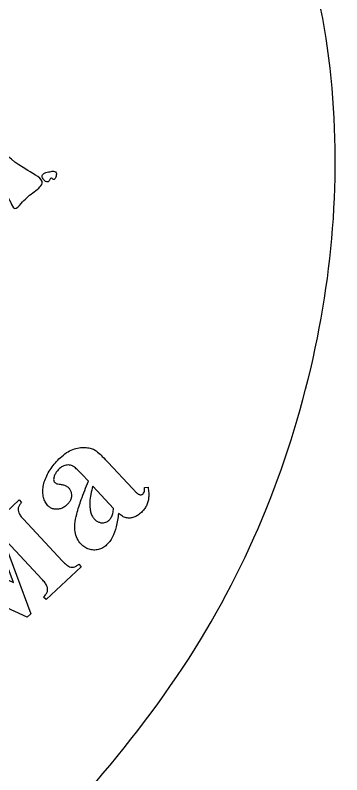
# Model space of a CAD drawing. Extents: x -3.6 to 33.9, y 40.4 to 75.
# Drawn here: x 27.78 to 33.86, y 48.9 to 63.03 of the extents above; entities that cross this region are included whole.
import ezdxf

# ---------------------------------------------------------------- set-up
doc = ezdxf.new("R2010")
doc.units = 0
doc.layers.add('Layer_1', color=7, linetype='CONTINUOUS')

msp = doc.modelspace()

# ---------------------------------------------------------------- linework, layer by layer
at = {"layer": 'Layer_1', "color": 7}
for points in [[(28.295056, 59.986928)], [(29.608994, 53.858044)], [(29.699513, 53.760992)]]:
    msp.add_lwpolyline(points, close=True, dxfattribs=at)
for points in [[(29.508724, 54.709197), (29.958837, 54.226599)], [(29.137802, 54.363242), (29.021243, 54.488213)], [(29.608994, 53.858044), (29.220881, 54.274167)], [(30.180705, 54.244597), (30.250348, 54.24989)], [(26.190573, 52.469576), (26.710396, 52.954409), (27.744669, 52.477192), (27.340565, 53.54216), (27.847093, 54.014592), (27.892973, 53.965402)], [(27.929813, 53.656697), (28.650242, 52.884275)], [(28.27799, 52.537081), (27.535241, 53.333434), (28.066539, 51.894872), (27.998736, 51.831633), (26.627559, 52.459502), (27.376507, 51.656502)], [(28.960595, 52.820729), (29.006475, 52.771538), (28.351046, 52.160228), (28.305166, 52.209418)]]:
    msp.add_lwpolyline(points, dxfattribs=at)
at = {"layer": 'Layer_1', "color": 1}
msp.add_open_spline([(26.879055, 46.165073), (25.053792, 44.812835), (21.453543, 42.145605), (14.976456, 40.353479), (8.554845, 40.482925), (2.810203, 42.732913), (-1.47493, 46.872432), (-3.677904, 52.393004), (-3.506821, 58.493531), (-1.109716, 64.399494), (3.172887, 69.467984), (8.838825, 73.13905), (15.243024, 75.014668), (21.683129, 74.864038), (27.423496, 72.618946), (31.708651, 68.479402), (33.915527, 62.95436), (33.727928, 56.872752), (31.397487, 50.890427), (28.416989, 47.773437), (26.879055, 46.165073)], degree=3, knots=[0, 0, 0, 0, 6.766367, 13.346357, 19.73316, 25.749556, 31.41027, 37.120766, 43.060724, 49.272926, 55.895829, 62.662196, 69.242186, 75.628989, 81.645385, 87.3061, 93.016595, 98.956553, 105.168756, 111.791658, 111.791658, 111.791658, 111.791658], dxfattribs=at)
at = {"layer": 'Layer_1', "color": 7}
for points, knots in [([(27.295834, 60.211965), (27.216375, 60.349413), (27.08233, 60.581282), (27.000925, 60.748445), (26.879527, 60.980344), (26.946822, 60.941183), (26.972232, 60.916319), (26.987727, 60.879892), (27.007109, 60.843466), (27.043483, 60.814308), (27.209806, 60.750468), (27.54125, 60.499802), (27.834779, 60.21788), (28.402037, 59.936993), (28.063932, 59.704728), (27.934396, 59.590969), (27.760936, 59.382809), (27.662487, 59.635338), (27.500457, 59.844516), (27.370908, 60.077151), (27.295834, 60.211965)], [0, 0, 0, 0, 0.439573, 0.74154, 0.842262, 0.879292, 0.918778, 0.955664, 0.99488, 1.042095, 1.091035, 1.529247, 2.220209, 2.579894, 2.830059, 3.124929, 3.272812, 3.404885, 3.730457, 4.17915, 4.17915, 4.17915, 4.17915]), ([(28.295057, 59.986935), (28.284318, 60.009279), (28.264002, 60.051549), (28.334038, 60.11072), (28.41555, 60.114028), (28.492831, 60.138053), (28.554301, 60.100326), (28.536077, 60.042236), (28.526708, 60.001208), (28.501535, 59.968702), (28.473602, 59.982693), (28.457583, 60.001249), (28.429387, 59.996018), (28.418396, 59.964318), (28.393548, 59.924933), (28.32962, 59.936753), (28.307648, 59.968648), (28.295056, 59.986928)], [0, 0, 0, 0, 0.066097, 0.125039, 0.231997, 0.315402, 0.355891, 0.418135, 0.465259, 0.494921, 0.519184, 0.54564, 0.565855, 0.591014, 0.640949, 0.689526, 0.754746, 0.754746, 0.754746, 0.754746]), ([(29.021243, 54.488213), (28.995383, 54.515409), (28.950926, 54.562161), (28.891475, 54.617456), (28.845366, 54.650121), (28.805015, 54.663443), (28.765159, 54.666671), (28.722693, 54.661454), (28.679181, 54.650169), (28.637742, 54.629187), (28.594146, 54.594269), (28.551528, 54.547613), (28.514781, 54.489766), (28.49597, 54.437565), (28.490393, 54.394983), (28.496032, 54.363822), (28.511621, 54.338599), (28.537742, 54.321183), (28.572851, 54.310304), (28.621108, 54.305153), (28.675668, 54.297089), (28.72884, 54.276173), (28.771873, 54.242368), (28.803547, 54.1975), (28.822578, 54.142872), (28.825711, 54.084424), (28.813938, 54.025167), (28.784285, 53.969185), (28.739252, 53.918944), (28.683787, 53.876363), (28.61921, 53.848249), (28.552289, 53.83816), (28.487856, 53.844358), (28.42971, 53.866822), (28.376282, 53.911426), (28.330837, 53.977015), (28.299071, 54.064061), (28.287613, 54.162785), (28.294369, 54.269956), (28.324439, 54.382048), (28.375577, 54.494248), (28.442456, 54.603997), (28.522434, 54.70776), (28.617957, 54.80699), (28.725188, 54.894597), (28.843561, 54.959869), (28.96131, 54.988338), (29.069749, 54.994288), (29.16675, 54.982727), (29.249349, 54.954493), (29.322842, 54.896366), (29.408037, 54.815641), (29.471819, 54.748212), (29.508724, 54.709197)], [0, 0, 0, 0, 0.112538, 0.193462, 0.24363, 0.280419, 0.319471, 0.362618, 0.408247, 0.453696, 0.500751, 0.575115, 0.642296, 0.705094, 0.740021, 0.769955, 0.798321, 0.826368, 0.862158, 0.907585, 0.971821, 1.027139, 1.076821, 1.133872, 1.189494, 1.248178, 1.307423, 1.368568, 1.435781, 1.508503, 1.576741, 1.644758, 1.709329, 1.768966, 1.828757, 1.915374, 2.005294, 2.104012, 2.211469, 2.325617, 2.450067, 2.580198, 2.710408, 2.8423, 2.992623, 3.124486, 3.243912, 3.352745, 3.448724, 3.535898, 3.610178, 3.727442, 3.888458, 3.888458, 3.888458, 3.888458]), ([(29.699513, 53.760992), (29.688643, 53.677638), (29.668816, 53.525612), (29.596649, 53.324941), (29.503017, 53.193966), (29.408142, 53.122302), (29.324825, 53.088875), (29.237037, 53.079932), (29.150056, 53.094023), (29.069055, 53.132187), (28.991812, 53.199169), (28.924922, 53.295633), (28.885928, 53.424353), (28.882281, 53.580782), (28.925691, 53.782316), (29.012209, 54.048985), (29.092301, 54.249391), (29.137802, 54.363242)], [0, 0, 0, 0, 0.251656, 0.458981, 0.633566, 0.725672, 0.812211, 0.899474, 0.987188, 1.073386, 1.164512, 1.291121, 1.42014, 1.562204, 1.7558, 2.035336, 2.403026, 2.403026, 2.403026, 2.403026]), ([(29.220881, 54.274167), (29.206876, 54.222486), (29.180411, 54.12482), (29.163094, 53.981746), (29.164964, 53.86551), (29.182987, 53.77535), (29.211011, 53.709283), (29.248619, 53.657176), (29.293112, 53.619061), (29.343071, 53.596355), (29.393538, 53.587057), (29.442493, 53.589933), (29.486124, 53.608532), (29.529542, 53.640978), (29.568339, 53.693908), (29.595733, 53.769325), (29.60429, 53.826569), (29.608994, 53.858044)], [0, 0, 0, 0, 0.160456, 0.303224, 0.43092, 0.507479, 0.577633, 0.644556, 0.698499, 0.751501, 0.807212, 0.851063, 0.896529, 0.947322, 1.012147, 1.090206, 1.185552, 1.185552, 1.185552, 1.185552]), ([(30.250348, 54.24989), (30.2548, 54.216101), (30.263212, 54.152253), (30.26197, 54.060514), (30.249134, 53.978691), (30.221621, 53.905717), (30.180772, 53.839968), (30.124934, 53.779501), (30.059945, 53.727269), (29.987924, 53.690059), (29.914324, 53.673691), (29.840179, 53.681703), (29.766347, 53.710773), (29.722672, 53.74359), (29.699513, 53.760992)], [0, 0, 0, 0, 0.10213, 0.192989, 0.274276, 0.349345, 0.425348, 0.505013, 0.595212, 0.67421, 0.746267, 0.817963, 0.894666, 0.981254, 0.981254, 0.981254, 0.981254]), ([(29.958837, 54.226599), (29.974412, 54.210075), (30.001239, 54.181613), (30.036704, 54.147545), (30.062112, 54.126178), (30.08243, 54.116707), (30.099245, 54.111941), (30.115406, 54.111195), (30.130514, 54.113982), (30.144368, 54.120126), (30.161194, 54.132757), (30.177286, 54.158065), (30.184547, 54.198567), (30.182082, 54.228103), (30.180705, 54.244597)], [0, 0, 0, 0, 0.068081, 0.11726, 0.147778, 0.166908, 0.184059, 0.199914, 0.214988, 0.229745, 0.244981, 0.277563, 0.316733, 0.366272, 0.366272, 0.366272, 0.366272]), ([(27.892973, 53.965402), (27.87951, 53.950119), (27.854698, 53.921952), (27.831985, 53.873281), (27.827079, 53.823073), (27.843479, 53.770638), (27.878746, 53.714283), (27.911491, 53.677358), (27.929813, 53.656697)], [0, 0, 0, 0, 0.060878, 0.112202, 0.158399, 0.208723, 0.273861, 0.356608, 0.356608, 0.356608, 0.356608]), ([(28.650242, 52.884275), (28.670255, 52.863697), (28.705932, 52.827013), (28.760298, 52.785973), (28.810836, 52.761915), (28.862084, 52.763563), (28.913017, 52.783933), (28.943745, 52.807697), (28.960595, 52.820729)], [0, 0, 0, 0, 0.085954, 0.153222, 0.20411, 0.25001, 0.302451, 0.366127, 0.366127, 0.366127, 0.366127]), ([(28.305166, 52.209418), (28.320887, 52.22589), (28.349629, 52.256005), (28.376898, 52.308493), (28.383496, 52.362986), (28.366063, 52.418737), (28.330317, 52.477913), (28.296658, 52.515973), (28.27799, 52.537081)], [0, 0, 0, 0, 0.06808, 0.124467, 0.174313, 0.228437, 0.296205, 0.38059, 0.38059, 0.38059, 0.38059])]:
    msp.add_open_spline(points, degree=3, knots=knots, dxfattribs=at)

doc.saveas('drawing.dxf')
